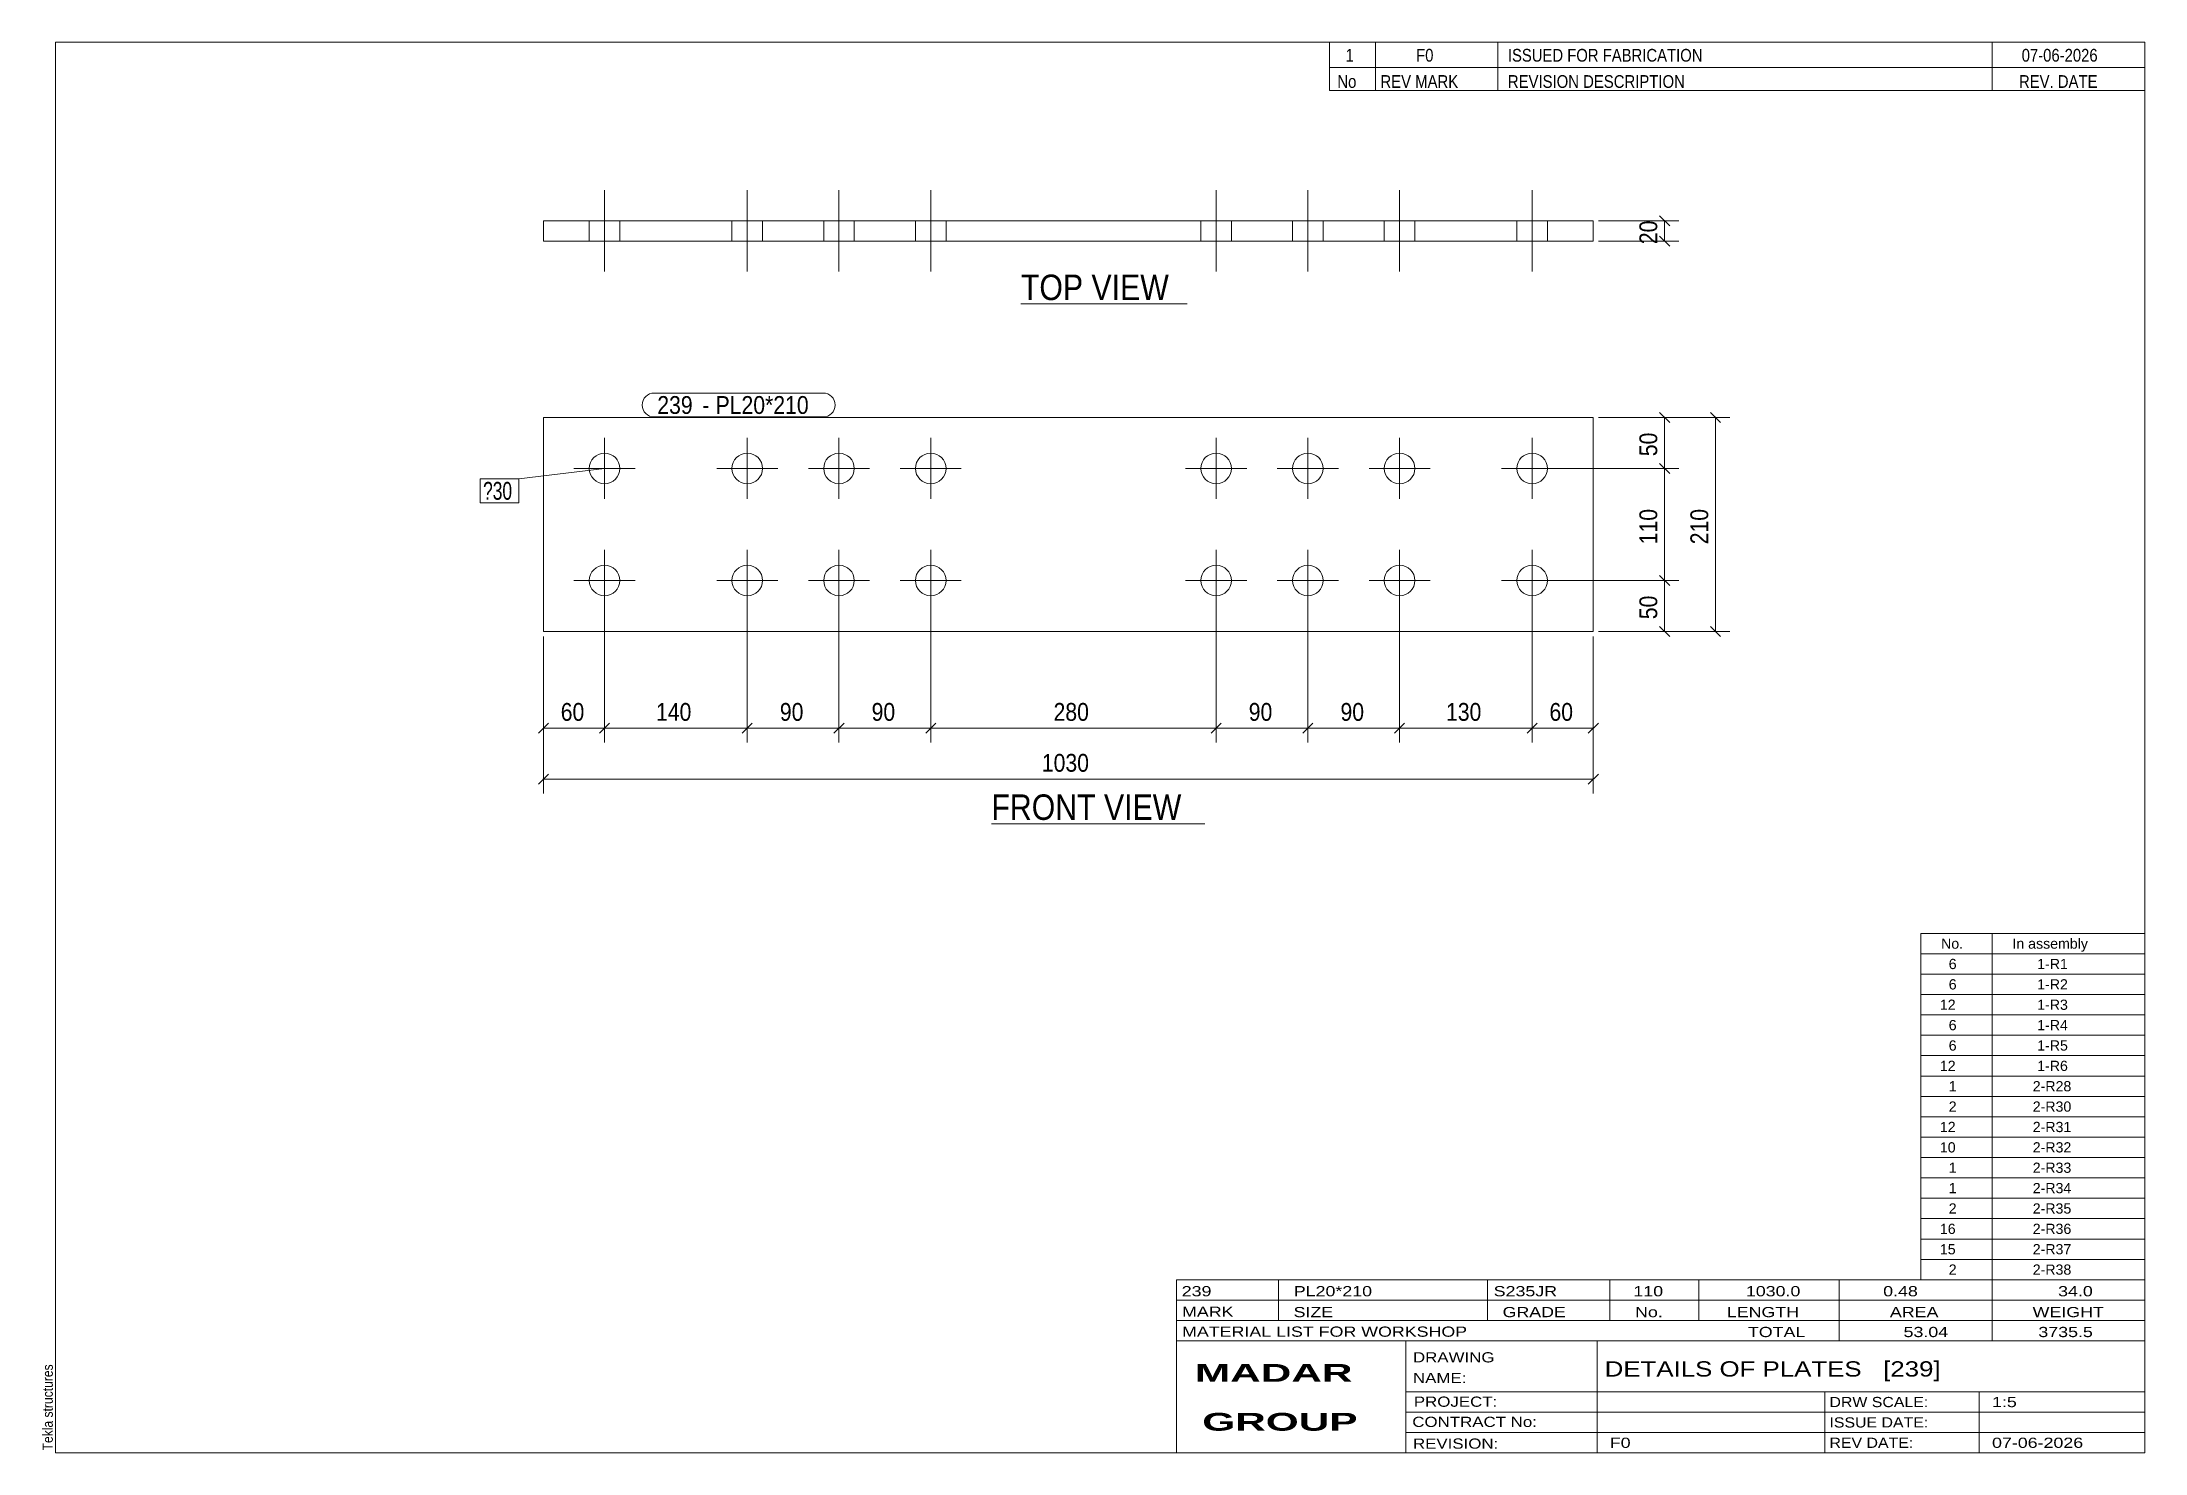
# Model space of a CAD drawing. Header units: millimetres. Extents: x 2 to 415, y 5 to 282.
import ezdxf

# ---------------------------------------------------------------- set-up
doc = ezdxf.new("R2010")
doc.units = ezdxf.units.MM
doc.linetypes.add('XKITLINE00', pattern=[0])
for name, color, linetype, lineweight in [('Bolt', 3, 'Continuous', 0), ('BoltMark', 7, 'Continuous', 0), ('Dimensions', 7, 'Continuous', 0), ('DrawingSheet', 5, 'Continuous', 0), ('OtherObjectType', 7, 'Continuous', 0), ('Part', 2, 'Continuous', 0), ('PartMark', 7, 'Continuous', 0)]:
    doc.layers.add(name, color=color, linetype=linetype, lineweight=lineweight)
doc.styles.add('ARIAL', font='ARIAL.TTF')
doc.styles.add('ARIAL_BOLD', font='ARIALBD.TTF')
doc.styles.add('ARIAL_NARROW', font='ARIALN.TTF')

# ---------------------------------------------------------------- blocks, each defined once
blk = doc.blocks.new('*A1')
at = {"layer": 'Bolt', "color": 3, "linetype": 'XKITLINE00', "lineweight": 0}
for p, q in [((112.76, 204.29), (112.76, 192.29)), ((140.76, 204.29), (140.76, 192.29)), ((158.76, 204.29), (158.76, 192.29)), ((176.76, 204.29), (176.76, 192.29)), ((232.76, 204.29), (232.76, 192.29)), ((250.76, 204.29), (250.76, 192.29)), ((268.76, 204.29), (268.76, 192.29)), ((294.76, 204.29), (294.76, 192.29)), ((106.76, 198.29), (118.76, 198.29)), ((134.76, 198.29), (146.76, 198.29)), ((152.76, 198.29), (164.76, 198.29)), ((170.76, 198.29), (182.76, 198.29)), ((226.76, 198.29), (238.76, 198.29)), ((244.76, 198.29), (256.76, 198.29)), ((262.76, 198.29), (274.76, 198.29)), ((288.76, 198.29), (300.76, 198.29)), ((112.76, 182.29), (112.76, 170.29)), ((140.76, 182.29), (140.76, 170.29)), ((158.76, 182.29), (158.76, 170.29)), ((176.76, 182.29), (176.76, 170.29)), ((232.76, 182.29), (232.76, 170.29)), ((250.76, 182.29), (250.76, 170.29)), ((268.76, 182.29), (268.76, 170.29)), ((294.76, 182.29), (294.76, 170.29)), ((106.76, 176.29), (118.76, 176.29)), ((134.76, 176.29), (146.76, 176.29)), ((152.76, 176.29), (164.76, 176.29)), ((170.76, 176.29), (182.76, 176.29)), ((226.76, 176.29), (238.76, 176.29)), ((244.76, 176.29), (256.76, 176.29)), ((262.76, 176.29), (274.76, 176.29)), ((288.76, 176.29), (300.76, 176.29))]:
    blk.add_line(p, q, dxfattribs=at)
for centre in [(112.76, 198.29), (140.76, 198.29), (158.76, 198.29), (176.76, 198.29), (232.76, 198.29), (250.76, 198.29), (268.76, 198.29), (294.76, 198.29), (112.76, 176.29), (140.76, 176.29), (158.76, 176.29), (176.76, 176.29), (232.76, 176.29), (250.76, 176.29), (268.76, 176.29), (294.76, 176.29)]:
    blk.add_circle(centre, 3, dxfattribs=at)
blk = doc.blocks.new('*A2')
at = {"layer": 'Part', "color": 2, "linetype": 'XKITLINE00', "lineweight": 0}
for p, q in [((306.76, 208.29), (100.76, 208.29)), ((100.76, 166.29), (100.76, 208.29)), ((306.76, 166.29), (306.76, 208.29)), ((306.76, 166.29), (100.76, 166.29))]:
    blk.add_line(p, q, dxfattribs=at)
blk = doc.blocks.new('*A3')
at = {"layer": 'Bolt', "color": 3, "linetype": 'XKITLINE00', "lineweight": 0}
for p, q in [((112.76, 252.92), (112.76, 236.92)), ((112.76, 252.92), (112.76, 236.92)), ((140.76, 252.92), (140.76, 236.92)), ((140.76, 252.92), (140.76, 236.92)), ((158.76, 252.92), (158.76, 236.92)), ((158.76, 252.92), (158.76, 236.92)), ((176.76, 252.92), (176.76, 236.92)), ((176.76, 252.92), (176.76, 236.92)), ((232.76, 252.92), (232.76, 236.92)), ((232.76, 252.92), (232.76, 236.92)), ((250.76, 252.92), (250.76, 236.92)), ((250.76, 252.92), (250.76, 236.92)), ((268.76, 252.92), (268.76, 236.92)), ((268.76, 252.92), (268.76, 236.92)), ((294.76, 252.92), (294.76, 236.92)), ((294.76, 252.92), (294.76, 236.92)), ((109.76, 246.92), (109.76, 242.92)), ((109.76, 246.92), (109.76, 242.92)), ((115.76, 246.92), (115.76, 242.92)), ((115.76, 246.92), (115.76, 242.92)), ((137.76, 246.92), (137.76, 242.92)), ((137.76, 246.92), (137.76, 242.92)), ((143.76, 246.92), (143.76, 242.92)), ((143.76, 246.92), (143.76, 242.92)), ((155.76, 246.92), (155.76, 242.92)), ((155.76, 246.92), (155.76, 242.92)), ((161.76, 246.92), (161.76, 242.92)), ((161.76, 246.92), (161.76, 242.92)), ((173.76, 246.92), (173.76, 242.92)), ((173.76, 246.92), (173.76, 242.92)), ((179.76, 246.92), (179.76, 242.92)), ((179.76, 246.92), (179.76, 242.92)), ((229.76, 246.92), (229.76, 242.92)), ((229.76, 246.92), (229.76, 242.92)), ((235.76, 246.92), (235.76, 242.92)), ((235.76, 246.92), (235.76, 242.92)), ((247.76, 246.92), (247.76, 242.92)), ((247.76, 246.92), (247.76, 242.92)), ((253.76, 246.92), (253.76, 242.92)), ((253.76, 246.92), (253.76, 242.92)), ((265.76, 246.92), (265.76, 242.92)), ((265.76, 246.92), (265.76, 242.92)), ((271.76, 246.92), (271.76, 242.92)), ((271.76, 246.92), (271.76, 242.92)), ((291.76, 246.92), (291.76, 242.92)), ((291.76, 246.92), (291.76, 242.92)), ((297.76, 246.92), (297.76, 242.92)), ((297.76, 246.92), (297.76, 242.92))]:
    blk.add_line(p, q, dxfattribs=at)
blk = doc.blocks.new('*A4')
at = {"layer": 'Part', "color": 2, "linetype": 'XKITLINE00', "lineweight": 0}
for p, q in [((306.76, 246.92), (100.76, 246.92)), ((100.76, 246.92), (100.76, 242.92)), ((306.76, 246.92), (306.76, 242.92)), ((306.76, 242.92), (100.76, 242.92))]:
    blk.add_line(p, q, dxfattribs=at)
blk = doc.blocks.new('*A5')
at = {"layer": 'DrawingSheet', "color": 5, "linetype": 'XKITLINE00', "lineweight": 0}
for p, q in [((415, 282), (5, 282)), ((5, 282), (5, 5)), ((415, 5), (415, 282)), ((5, 5), (415, 5))]:
    blk.add_line(p, q, dxfattribs=at)
at = {"layer": 'DrawingSheet', "color": 5, "style": 'ARIAL', "width": 0.85}
blk.add_text('Tekla structures', height=2, rotation=90, dxfattribs=at).set_placement((4.5, 5.5))
blk = doc.blocks.new('*A6')
at = {"layer": 'OtherObjectType', "color": 7, "linetype": 'XKITLINE00', "lineweight": 0}
for p, q in [((371, 107), (415, 107)), ((371, 103), (371, 107)), ((385, 103), (385, 107)), ((415, 103), (415, 107)), ((371, 103), (415, 103)), ((371, 99), (371, 103)), ((385, 99), (385, 103)), ((415, 99), (415, 103)), ((371, 99), (415, 99)), ((371, 95), (371, 99)), ((371, 95), (415, 95)), ((371, 91), (371, 95)), ((385, 95), (385, 99)), ((385, 91), (385, 95)), ((415, 95), (415, 99)), ((415, 91), (415, 95)), ((371, 91), (415, 91)), ((371, 87), (371, 91)), ((385, 87), (385, 91)), ((415, 87), (415, 91)), ((371, 87), (415, 87)), ((371, 83), (371, 87)), ((385, 83), (385, 87)), ((415, 83), (415, 87)), ((371, 83), (415, 83)), ((371, 79), (371, 83)), ((385, 79), (385, 83)), ((415, 79), (415, 83)), ((371, 79), (415, 79)), ((371, 75), (371, 79)), ((385, 75), (385, 79)), ((415, 75), (415, 79)), ((371, 75), (415, 75)), ((371, 71), (371, 75)), ((385, 71), (385, 75)), ((415, 71), (415, 75)), ((371, 71), (415, 71)), ((371, 67), (371, 71)), ((385, 67), (385, 71)), ((415, 67), (415, 71)), ((371, 67), (415, 67)), ((371, 63), (371, 67)), ((385, 63), (385, 67)), ((415, 63), (415, 67)), ((371, 63), (415, 63)), ((371, 59), (371, 63)), ((385, 59), (385, 63)), ((415, 59), (415, 63)), ((371, 59), (415, 59)), ((371, 55), (371, 59)), ((385, 55), (385, 59)), ((415, 55), (415, 59)), ((371, 55), (415, 55)), ((371, 51), (371, 55)), ((385, 51), (385, 55)), ((415, 51), (415, 55)), ((371, 51), (415, 51)), ((371, 47), (371, 51)), ((385, 47), (385, 51)), ((415, 47), (415, 51)), ((371, 47), (415, 47)), ((371, 43), (371, 47)), ((385, 43), (385, 47)), ((415, 43), (415, 47)), ((371, 43), (415, 43)), ((371, 39), (371, 43)), ((385, 39), (385, 43)), ((415, 39), (415, 43)), ((371, 39), (415, 39))]:
    blk.add_line(p, q, dxfattribs=at)
at = {"layer": 'OtherObjectType', "color": 7, "style": 'ARIAL_NARROW', "width": 1.211571}
for s, p in [('No.', (375, 104)), ('In assembly', (389, 104)), ('6', (376.5, 100)), ('1-R1', (393.86, 100)), ('6', (376.5, 96)), ('1-R2', (393.86, 96)), ('12', (374.77, 92)), ('1-R3', (393.86, 92)), ('6', (376.5, 88)), ('1-R4', (393.86, 88)), ('6', (376.5, 84)), ('1-R5', (393.86, 84)), ('12', (374.77, 80)), ('1-R6', (393.86, 80)), ('1', (376.5, 76)), ('2-R28', (392.99, 76)), ('2', (376.5, 72)), ('2-R30', (392.99, 72)), ('12', (374.77, 68)), ('10', (374.77, 64)), ('2-R31', (392.99, 68)), ('2-R32', (392.99, 64)), ('1', (376.5, 60)), ('2-R33', (392.99, 60)), ('1', (376.5, 56)), ('2-R34', (392.99, 56)), ('2', (376.5, 52)), ('2-R35', (392.99, 52)), ('16', (374.77, 48)), ('2-R36', (392.99, 48)), ('15', (374.77, 44)), ('2-R37', (392.99, 44)), ('2', (376.5, 40)), ('2-R38', (392.99, 40))]:
    blk.add_text(s, height=2, dxfattribs=at).set_placement(p)
blk = doc.blocks.new('*A7')
at = {"layer": 'OtherObjectType', "color": 7, "linetype": 'XKITLINE00', "lineweight": 0}
for p, q in [((255, 282), (415, 282)), ((415, 282), (255, 282)), ((255, 282), (255, 277)), ((264, 282), (264, 277)), ((288, 282), (288, 277)), ((385, 282), (385, 277)), ((415, 282), (415, 277)), ((255, 277), (415, 277)), ((255, 277), (255, 272.5)), ((255, 277), (415, 277)), ((264, 277), (264, 272.5)), ((288, 277), (288, 272.5)), ((385, 277), (385, 272.5)), ((415, 277), (415, 272.5)), ((415, 272.5), (255, 272.5))]:
    blk.add_line(p, q, dxfattribs=at)
at = {"layer": 'OtherObjectType', "color": 7, "style": 'ARIAL_NARROW'}
for s, width, p in [('1', 1.017001, (258.16, 278.15)), ('F0', 1.017001, (272, 278.15)), ('ISSUED FOR FABRICATION', 1.017001, (290, 278.15)), ('07-06-2026', 1.017001, (390.82, 278.15)), ('No', 1.02, (256.54, 273)), ('REV MARK', 1.02, (265, 273)), ('REVISION DESCRIPTION', 1.02, (290, 273)), ('REV. DATE', 1.02, (390.28, 273))]:
    blk.add_text(s, height=2.5, dxfattribs=dict(at, width=width)).set_placement(p)
blk = doc.blocks.new('*A8')
at = {"layer": 'OtherObjectType', "color": 7, "linetype": 'XKITLINE00', "lineweight": 0}
for p, q in [((225, 39), (415, 39)), ((225, 39), (225, 35)), ((225, 39), (415, 39)), ((245, 35), (245, 39)), ((286, 35), (286, 39)), ((310, 35), (310, 39)), ((327.5, 35), (327.5, 39)), ((355, 35), (355, 39)), ((385, 35), (385, 39)), ((415, 35), (415, 39)), ((225, 35), (415, 35)), ((225, 35), (225, 5)), ((225, 35), (415, 35)), ((245, 31), (245, 35)), ((286, 31), (286, 35)), ((310, 31), (310, 35)), ((327.5, 31), (327.5, 35)), ((355, 31), (355, 35)), ((385, 31), (385, 35)), ((415, 31), (415, 35)), ((225, 31), (415, 31)), ((355, 27), (355, 31)), ((385, 27), (385, 31)), ((415, 27), (415, 31)), ((225, 27), (415, 27)), ((270, 21), (270, 27)), ((307.5, 17), (307.5, 27)), ((415, 21), (415, 27)), ((270, 21), (270, 5)), ((415, 17), (415, 21)), ((270, 17), (415, 17)), ((307.5, 5), (307.5, 17)), ((352.16, 13), (352.16, 17)), ((382.5, 5), (382.5, 17)), ((415, 13), (415, 17)), ((270, 13), (415, 13)), ((352.16, 5), (352.16, 13)), ((415, 9), (415, 13)), ((270, 9), (415, 9)), ((415, 5), (415, 9)), ((225, 5), (415, 5)), ((262.5, 5), (415, 5))]:
    blk.add_line(p, q, dxfattribs=at)
at = {"layer": 'OtherObjectType', "color": 7, "style": 'ARIAL_NARROW'}
for s, height, width, p in [('239', 2, 1.525501, (226.01, 35.76)), ('PL20*210', 2, 1.525501, (248, 35.76)), ('S235JR', 2, 1.525501, (287.22, 35.76)), ('110', 2, 1.525501, (314.63, 35.76)), ('1030.0', 2, 1.525501, (336.7, 35.76)), ('0.48', 2, 1.525501, (363.64, 35.76)), ('34.0', 2, 1.525501, (397.96, 35.76)), ('MARK', 2, 1.525501, (226.08, 31.73)), ('SIZE', 2, 1.525501, (247.96, 31.66)), ('GRADE', 2, 1.525501, (288.96, 31.66)), ('No.', 2, 1.525501, (314.96, 31.66)), ('LENGTH', 2, 1.525501, (332.96, 31.66)), ('AREA', 2, 1.525501, (364.96, 31.66)), ('WEIGHT', 2, 1.525501, (392.96, 31.66)), ('MATERIAL LIST FOR WORKSHOP', 2, 1.525501, (226.08, 27.82)), ('TOTAL', 2, 1.525501, (337.1, 27.75)), ('53.04', 2, 1.525501, (367.64, 27.75)), ('3735.5', 2, 1.525501, (394.09, 27.75)), ('DRAWING', 2, 1.445, (271.38, 22.78)), ('NAME:', 2, 1.445, (271.38, 18.72)), ('DETAILS OF PLATES   [239]', 3, 1.474651, (309, 20)), ('PROJECT:', 2, 1.445, (271.55, 14.07)), ('DRW SCALE:', 2, 1.36, (353.1, 14)), ('1:5', 2, 1.525501, (385, 14)), ('CONTRACT No:', 2, 1.445, (271.25, 10.11)), ('ISSUE DATE:', 2, 1.36, (353.1, 10)), ('REVISION:', 2, 1.445, (271.38, 5.84)), ('F0', 2, 1.525501, (310, 6)), ('REV DATE:', 2, 1.36, (353.1, 6)), ('07-06-2026', 2, 1.525501, (385, 6))]:
    blk.add_text(s, height=height, dxfattribs=dict(at, width=width)).set_placement(p)
at = {"layer": 'OtherObjectType', "color": 1, "style": 'ARIAL_BOLD', "width": 1.7}
for s, p in [('MADAR ', (228.58, 18.97)), ('GROUP', (230.03, 9.37))]:
    blk.add_text(s, height=3.5, dxfattribs=at).set_placement(p)
blk = doc.blocks.new('*A9')
at = {"layer": 'Dimensions', "color": 7, "linetype": 'XKITLINE00', "lineweight": 0}
for p, q in [((100.76, 165.29), (100.76, 134.49)), ((306.76, 165.29), (306.76, 134.49)), ((101.75, 138.28), (99.77, 136.3)), ((100.76, 137.29), (306.76, 137.29)), ((307.75, 138.28), (305.77, 136.3))]:
    blk.add_line(p, q, dxfattribs=at)
at = {"layer": 'Dimensions', "color": 3}
for p in [(100.76, 137.29), (306.76, 137.29)]:
    blk.add_point(p, dxfattribs=at)
at = {"layer": 'Dimensions', "color": 3, "style": 'ARIAL', "width": 0.85}
blk.add_text('1030', height=3.5, dxfattribs=at).set_placement((198.56, 138.74))
blk = doc.blocks.new('*A10')
at = {"layer": 'Dimensions', "color": 7, "linetype": 'XKITLINE00', "lineweight": 0}
for p, q in [((112.76, 175.29), (112.76, 144.49)), ((100.76, 165.29), (100.76, 144.49)), ((101.75, 148.28), (99.77, 146.3)), ((100.76, 147.29), (112.76, 147.29)), ((113.75, 148.28), (111.77, 146.3))]:
    blk.add_line(p, q, dxfattribs=at)
at = {"layer": 'Dimensions', "color": 3}
for p in [(100.76, 147.29), (112.76, 147.29)]:
    blk.add_point(p, dxfattribs=at)
at = {"layer": 'Dimensions', "color": 3, "style": 'ARIAL', "width": 0.85}
blk.add_text('60', height=3.5, dxfattribs=at).set_placement((104.16, 148.74))
blk = doc.blocks.new('*A11')
at = {"layer": 'Dimensions', "color": 7, "linetype": 'XKITLINE00', "lineweight": 0}
for p, q in [((112.76, 175.29), (112.76, 144.49)), ((140.76, 175.29), (140.76, 144.49)), ((113.75, 148.28), (111.77, 146.3)), ((112.76, 147.29), (140.76, 147.29)), ((141.75, 148.28), (139.77, 146.3))]:
    blk.add_line(p, q, dxfattribs=at)
at = {"layer": 'Dimensions', "color": 3}
for p in [(112.76, 147.29), (140.76, 147.29)]:
    blk.add_point(p, dxfattribs=at)
at = {"layer": 'Dimensions', "color": 3, "style": 'ARIAL', "width": 0.85}
blk.add_text('140', height=3.5, dxfattribs=at).set_placement((122.86, 148.74))
blk = doc.blocks.new('*A12')
at = {"layer": 'Dimensions', "color": 7, "linetype": 'XKITLINE00', "lineweight": 0}
for p, q in [((140.76, 175.29), (140.76, 144.49)), ((158.76, 175.29), (158.76, 144.49)), ((141.75, 148.28), (139.77, 146.3)), ((140.76, 147.29), (158.76, 147.29)), ((159.75, 148.28), (157.77, 146.3))]:
    blk.add_line(p, q, dxfattribs=at)
at = {"layer": 'Dimensions', "color": 3}
for p in [(140.76, 147.29), (158.76, 147.29)]:
    blk.add_point(p, dxfattribs=at)
at = {"layer": 'Dimensions', "color": 3, "style": 'ARIAL', "width": 0.85}
blk.add_text('90', height=3.5, dxfattribs=at).set_placement((147.16, 148.74))
blk = doc.blocks.new('*A13')
at = {"layer": 'Dimensions', "color": 7, "linetype": 'XKITLINE00', "lineweight": 0}
for p, q in [((158.76, 175.29), (158.76, 144.49)), ((176.76, 175.29), (176.76, 144.49)), ((159.75, 148.28), (157.77, 146.3)), ((158.76, 147.29), (176.76, 147.29)), ((177.75, 148.28), (175.77, 146.3))]:
    blk.add_line(p, q, dxfattribs=at)
at = {"layer": 'Dimensions', "color": 3}
for p in [(158.76, 147.29), (176.76, 147.29)]:
    blk.add_point(p, dxfattribs=at)
at = {"layer": 'Dimensions', "color": 3, "style": 'ARIAL', "width": 0.85}
blk.add_text('90', height=3.5, dxfattribs=at).set_placement((165.16, 148.74))
blk = doc.blocks.new('*A14')
at = {"layer": 'Dimensions', "color": 7, "linetype": 'XKITLINE00', "lineweight": 0}
for p, q in [((176.76, 175.29), (176.76, 144.49)), ((232.76, 175.29), (232.76, 144.49)), ((177.75, 148.28), (175.77, 146.3)), ((176.76, 147.29), (232.76, 147.29)), ((233.75, 148.28), (231.77, 146.3))]:
    blk.add_line(p, q, dxfattribs=at)
at = {"layer": 'Dimensions', "color": 3}
for p in [(176.76, 147.29), (232.76, 147.29)]:
    blk.add_point(p, dxfattribs=at)
at = {"layer": 'Dimensions', "color": 3, "style": 'ARIAL', "width": 0.85}
blk.add_text('280', height=3.5, dxfattribs=at).set_placement((200.86, 148.74))
blk = doc.blocks.new('*A15')
at = {"layer": 'Dimensions', "color": 7, "linetype": 'XKITLINE00', "lineweight": 0}
for p, q in [((232.76, 175.29), (232.76, 144.49)), ((250.76, 175.29), (250.76, 144.49)), ((233.75, 148.28), (231.77, 146.3)), ((232.76, 147.29), (250.76, 147.29)), ((251.75, 148.28), (249.77, 146.3))]:
    blk.add_line(p, q, dxfattribs=at)
at = {"layer": 'Dimensions', "color": 3}
for p in [(232.76, 147.29), (250.76, 147.29)]:
    blk.add_point(p, dxfattribs=at)
at = {"layer": 'Dimensions', "color": 3, "style": 'ARIAL', "width": 0.85}
blk.add_text('90', height=3.5, dxfattribs=at).set_placement((239.16, 148.74))
blk = doc.blocks.new('*A16')
at = {"layer": 'Dimensions', "color": 7, "linetype": 'XKITLINE00', "lineweight": 0}
for p, q in [((250.76, 175.29), (250.76, 144.49)), ((268.76, 175.29), (268.76, 144.49)), ((251.75, 148.28), (249.77, 146.3)), ((250.76, 147.29), (268.76, 147.29)), ((269.75, 148.28), (267.77, 146.3))]:
    blk.add_line(p, q, dxfattribs=at)
at = {"layer": 'Dimensions', "color": 3}
for p in [(250.76, 147.29), (268.76, 147.29)]:
    blk.add_point(p, dxfattribs=at)
at = {"layer": 'Dimensions', "color": 3, "style": 'ARIAL', "width": 0.85}
blk.add_text('90', height=3.5, dxfattribs=at).set_placement((257.16, 148.74))
blk = doc.blocks.new('*A17')
at = {"layer": 'Dimensions', "color": 7, "linetype": 'XKITLINE00', "lineweight": 0}
for p, q in [((268.76, 175.29), (268.76, 144.49)), ((294.76, 175.29), (294.76, 144.49)), ((269.75, 148.28), (267.77, 146.3)), ((268.76, 147.29), (294.76, 147.29)), ((295.75, 148.28), (293.77, 146.3))]:
    blk.add_line(p, q, dxfattribs=at)
at = {"layer": 'Dimensions', "color": 3}
for p in [(268.76, 147.29), (294.76, 147.29)]:
    blk.add_point(p, dxfattribs=at)
at = {"layer": 'Dimensions', "color": 3, "style": 'ARIAL', "width": 0.85}
blk.add_text('130', height=3.5, dxfattribs=at).set_placement((277.86, 148.74))
blk = doc.blocks.new('*A18')
at = {"layer": 'Dimensions', "color": 7, "linetype": 'XKITLINE00', "lineweight": 0}
for p, q in [((294.76, 175.29), (294.76, 144.49)), ((306.76, 165.29), (306.76, 144.49)), ((295.75, 148.28), (293.77, 146.3)), ((294.76, 147.29), (306.76, 147.29)), ((307.75, 148.28), (305.77, 146.3))]:
    blk.add_line(p, q, dxfattribs=at)
at = {"layer": 'Dimensions', "color": 3}
for p in [(294.76, 147.29), (306.76, 147.29)]:
    blk.add_point(p, dxfattribs=at)
at = {"layer": 'Dimensions', "color": 3, "style": 'ARIAL', "width": 0.85}
blk.add_text('60', height=3.5, dxfattribs=at).set_placement((298.16, 148.74))
blk = doc.blocks.new('*A19')
at = {"layer": 'Dimensions', "color": 7, "linetype": 'XKITLINE00', "lineweight": 0}
for p, q in [((307.76, 208.29), (333.56, 208.29)), ((329.77, 209.28), (331.75, 207.3)), ((330.76, 166.29), (330.76, 208.29)), ((307.76, 166.29), (333.56, 166.29)), ((329.77, 167.28), (331.75, 165.3))]:
    blk.add_line(p, q, dxfattribs=at)
at = {"layer": 'Dimensions', "color": 3}
for p in [(330.76, 208.29), (330.76, 166.29)]:
    blk.add_point(p, dxfattribs=at)
at = {"layer": 'Dimensions', "color": 3, "style": 'ARIAL', "width": 0.85}
blk.add_text('210', height=3.5, rotation=90.0002, dxfattribs=at).set_placement((329.31, 183.4))
blk = doc.blocks.new('*A20')
at = {"layer": 'Dimensions', "color": 7, "linetype": 'XKITLINE00', "lineweight": 0}
for p, q in [((295.76, 176.29), (323.56, 176.29)), ((319.77, 177.28), (321.75, 175.3)), ((320.76, 166.29), (320.76, 176.29)), ((307.76, 166.29), (323.56, 166.29)), ((319.77, 167.28), (321.75, 165.3))]:
    blk.add_line(p, q, dxfattribs=at)
at = {"layer": 'Dimensions', "color": 3}
for p in [(320.76, 176.29), (320.76, 166.29)]:
    blk.add_point(p, dxfattribs=at)
at = {"layer": 'Dimensions', "color": 3, "style": 'ARIAL', "width": 0.85}
blk.add_text('50', height=3.5, rotation=90.0002, dxfattribs=at).set_placement((319.31, 168.69))
blk = doc.blocks.new('*A21')
at = {"layer": 'Dimensions', "color": 7, "linetype": 'XKITLINE00', "lineweight": 0}
for p, q in [((295.76, 198.29), (323.56, 198.29)), ((319.77, 199.28), (321.75, 197.3)), ((320.76, 176.29), (320.76, 198.29)), ((295.76, 176.29), (323.56, 176.29)), ((319.77, 177.28), (321.75, 175.3))]:
    blk.add_line(p, q, dxfattribs=at)
at = {"layer": 'Dimensions', "color": 3}
for p in [(320.76, 198.29), (320.76, 176.29)]:
    blk.add_point(p, dxfattribs=at)
at = {"layer": 'Dimensions', "color": 3, "style": 'ARIAL', "width": 0.85}
blk.add_text('110', height=3.5, rotation=90.0002, dxfattribs=at).set_placement((319.31, 183.4))
blk = doc.blocks.new('*A22')
at = {"layer": 'Dimensions', "color": 7, "linetype": 'XKITLINE00', "lineweight": 0}
for p, q in [((307.76, 208.29), (323.56, 208.29)), ((319.77, 209.28), (321.75, 207.3)), ((320.76, 198.29), (320.76, 208.29)), ((295.76, 198.29), (323.56, 198.29)), ((319.77, 199.28), (321.75, 197.3))]:
    blk.add_line(p, q, dxfattribs=at)
at = {"layer": 'Dimensions', "color": 3}
for p in [(320.76, 208.29), (320.76, 198.29)]:
    blk.add_point(p, dxfattribs=at)
at = {"layer": 'Dimensions', "color": 3, "style": 'ARIAL', "width": 0.85}
blk.add_text('50', height=3.5, rotation=90.0002, dxfattribs=at).set_placement((319.31, 200.69))
blk = doc.blocks.new('*A23')
at = {"layer": 'BoltMark', "color": 7, "linetype": 'XKITLINE00', "lineweight": 0}
for p, q in [((112.76, 198.29), (95.91, 196.24)), ((88.33, 196.24), (95.91, 196.24)), ((88.33, 191.54), (88.33, 196.24)), ((95.91, 191.54), (95.91, 196.24)), ((88.33, 191.54), (95.91, 191.54))]:
    blk.add_line(p, q, dxfattribs=at)
at = {"layer": 'BoltMark', "color": 3, "style": 'ARIAL_NARROW', "width": 0.85}
blk.add_text('?30', height=3.5, dxfattribs=at).set_placement((88.93, 192.14))
blk = doc.blocks.new('*A24')
at = {"layer": 'PartMark', "color": 7, "linetype": 'XKITLINE00', "lineweight": 0}
for p, q in [((122.51, 213.09), (155.65, 213.09)), ((122.51, 208.39), (155.65, 208.39))]:
    blk.add_line(p, q, dxfattribs=at)
for centre, start, end in [((122.51, 210.74), 90, 270), ((155.65, 210.74), 270, 90)]:
    blk.add_arc(centre, 2.35, start, end, dxfattribs=at)
at = {"layer": 'PartMark', "color": 1, "style": 'ARIAL', "width": 0.85}
blk.add_text('239', height=3.5, dxfattribs=at).set_placement((123.11, 208.99))
at = {"layer": 'PartMark', "color": 3, "style": 'ARIAL', "width": 0.85}
for s, p in [('-', (131.94, 208.99)), ('PL20*210', (134.55, 208.99))]:
    blk.add_text(s, height=3.5, dxfattribs=at).set_placement(p)
blk = doc.blocks.new('*A25')
at = {"layer": 'OtherObjectType', "color": 7, "linetype": 'XKITLINE00', "lineweight": 0}
blk.add_line((188.66, 128.54), (230.52, 128.54), dxfattribs=at)
at = {"layer": 'OtherObjectType', "color": 3, "style": 'ARIAL', "width": 0.85}
blk.add_text('FRONT VIEW', height=5, dxfattribs=at).set_placement((188.66, 129.29))
blk = doc.blocks.new('*A26')
at = {"layer": 'Dimensions', "color": 7, "linetype": 'XKITLINE00', "lineweight": 0}
for p, q in [((319.77, 247.91), (321.75, 245.93)), ((307.76, 246.92), (323.56, 246.92)), ((319.77, 243.91), (321.75, 241.93)), ((320.76, 242.92), (320.76, 246.92)), ((307.76, 242.92), (323.56, 242.92))]:
    blk.add_line(p, q, dxfattribs=at)
at = {"layer": 'Dimensions', "color": 3}
for p in [(320.76, 246.92), (320.76, 242.92)]:
    blk.add_point(p, dxfattribs=at)
at = {"layer": 'Dimensions', "color": 3, "style": 'ARIAL', "width": 0.85}
blk.add_text('20', height=3.5, rotation=90.0002, dxfattribs=at).set_placement((319.31, 242.32))
blk = doc.blocks.new('*A27')
at = {"layer": 'OtherObjectType', "color": 7, "linetype": 'XKITLINE00', "lineweight": 0}
blk.add_line((194.45, 230.59), (227.06, 230.59), dxfattribs=at)
at = {"layer": 'OtherObjectType', "color": 3, "style": 'ARIAL', "width": 0.85}
blk.add_text('TOP VIEW', height=5, dxfattribs=at).set_placement((194.45, 231.34))

msp = doc.modelspace()

# ---------------------------------------------------------------- block references
at = {"lineweight": 0}
for name in ['*A5', '*A7', '*A3', '*A26', '*A4', '*A27', '*A24', '*A2', '*A22', '*A19', '*A1', '*A23', '*A21', '*A10', '*A11', '*A12', '*A13', '*A14', '*A15', '*A16', '*A17', '*A18', '*A20', '*A9', '*A25', '*A6', '*A8']:
    msp.add_blockref(name, (0, 0), dxfattribs=at)

doc.saveas('drawing.dxf')
